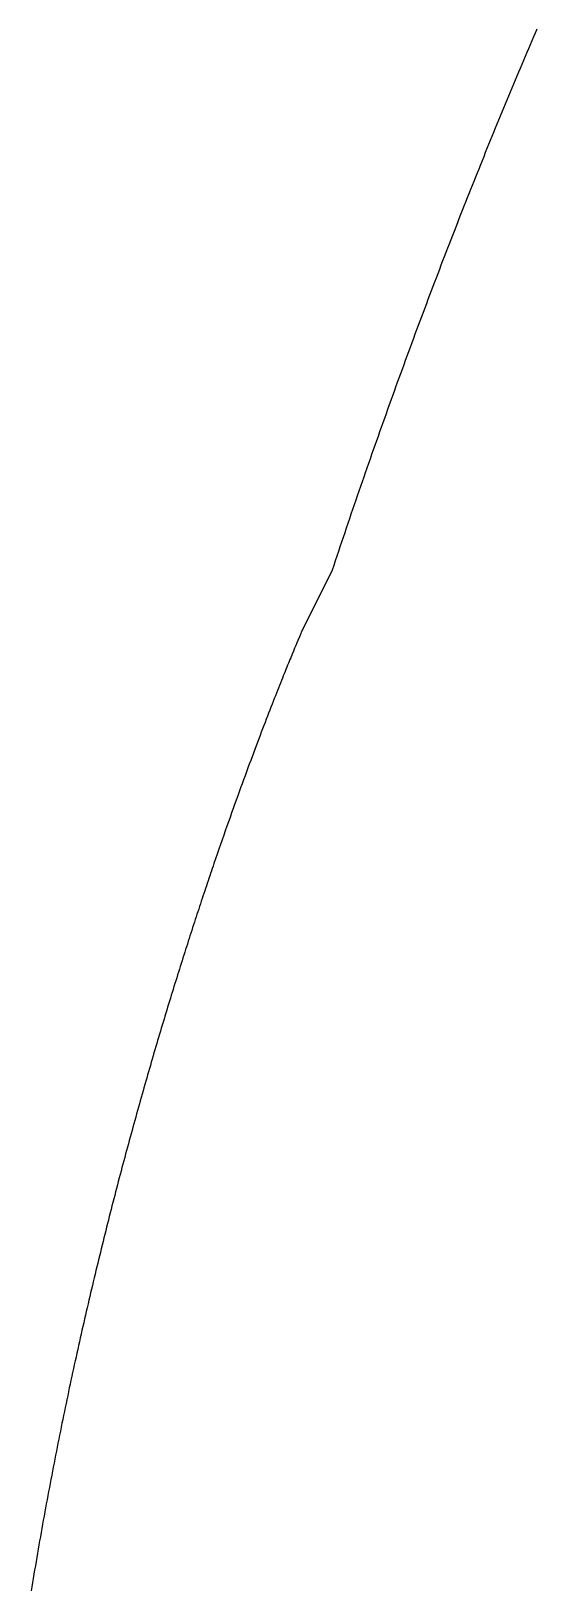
# Model space of a CAD drawing. Header units: millimetres. Extents: x 79 to 221, y -141 to -59.
# Drawn here: x 79.44 to 86.09, y -100.01 to -79.5 of the extents above; entities that cross this region are included whole.
import ezdxf

# ---------------------------------------------------------------- set-up
doc = ezdxf.new("R2010")
doc.units = ezdxf.units.MM
doc.layers.add('Edge.Cuts', color=254, linetype='CONTINUOUS', true_color=0xd0d2cd)

msp = doc.modelspace()

# ---------------------------------------------------------------- linework, layer by layer
at = {"layer": 'Edge.Cuts', "linetype": 'CONTINUOUS'}
for p, q in [((86.071386, -79.528821), (86.049417, -79.580066)), ((86.093362, -79.477659), (86.071386, -79.528821)), ((85.983555, -79.734299), (85.961615, -79.785877)), ((86.005501, -79.682805), (85.983555, -79.734299)), ((86.027456, -79.631394), (86.005501, -79.682805)), ((86.049417, -79.580066), (86.027456, -79.631394)), ((85.895842, -79.941112), (85.873934, -79.993024)), ((85.917759, -79.889284), (85.895842, -79.941112)), ((85.939683, -79.837539), (85.917759, -79.889284)), ((85.961615, -79.785877), (85.939683, -79.837539)), ((85.808254, -80.149263), (85.786376, -80.201511)), ((85.830139, -80.0971), (85.808254, -80.149263)), ((85.852032, -80.04502), (85.830139, -80.0971)), ((85.873934, -79.993024), (85.852032, -80.04502)), ((85.720792, -80.358757), (85.698947, -80.411341)), ((85.742645, -80.306257), (85.720792, -80.358757)), ((85.764507, -80.253842), (85.742645, -80.306257)), ((85.786376, -80.201511), (85.764507, -80.253842)), ((85.633461, -80.569597), (85.611649, -80.622519)), ((85.655281, -80.516761), (85.633461, -80.569597)), ((85.67711, -80.464009), (85.655281, -80.516761)), ((85.698947, -80.411341), (85.67711, -80.464009)), ((85.546263, -80.781789), (85.524486, -80.835048)), ((85.56805, -80.728614), (85.546263, -80.781789)), ((85.589845, -80.675524), (85.56805, -80.728614)), ((85.611649, -80.622519), (85.589845, -80.675524)), ((85.480956, -80.941822), (85.459204, -80.995336)), ((85.502716, -80.888393), (85.480956, -80.941822)), ((85.524486, -80.835048), (85.502716, -80.888393)), ((85.394003, -81.156388), (85.372287, -81.210242)), ((85.415728, -81.102619), (85.394003, -81.156388)), ((85.437462, -81.048935), (85.415728, -81.102619)), ((85.459204, -80.995336), (85.437462, -81.048935)), ((85.307194, -81.372316), (85.285514, -81.426512)), ((85.328882, -81.318206), (85.307194, -81.372316)), ((85.35058, -81.264181), (85.328882, -81.318206)), ((85.372287, -81.210242), (85.35058, -81.264181)), ((85.220532, -81.589611), (85.198891, -81.644149)), ((85.242184, -81.535159), (85.220532, -81.589611)), ((85.263844, -81.480793), (85.242184, -81.535159)), ((85.285514, -81.426512), (85.263844, -81.480793)), ((85.134023, -81.808277), (85.112419, -81.863159)), ((85.155636, -81.753482), (85.134023, -81.808277)), ((85.177258, -81.698773), (85.155636, -81.753482)), ((85.198891, -81.644149), (85.177258, -81.698773)), ((85.069242, -81.973179), (85.047668, -82.028319)), ((85.090826, -81.918126), (85.069242, -81.973179)), ((85.112419, -81.863159), (85.090826, -81.918126)), ((84.983006, -82.194255), (84.961473, -82.249739)), ((85.00455, -82.138856), (84.983006, -82.194255)), ((85.026104, -82.083544), (85.00455, -82.138856)), ((85.047668, -82.028319), (85.026104, -82.083544)), ((84.896932, -82.416712), (84.87544, -82.472543)), ((84.918436, -82.360968), (84.896932, -82.416712)), ((84.939949, -82.30531), (84.918436, -82.360968)), ((84.961473, -82.249739), (84.939949, -82.30531)), ((84.832485, -82.584466), (84.811024, -82.640557)), ((84.853957, -82.528461), (84.832485, -82.584466)), ((84.87544, -82.472543), (84.853957, -82.528461)), ((84.746703, -82.809353), (84.725284, -82.865793)), ((84.768132, -82.753001), (84.746703, -82.809353)), ((84.789573, -82.696735), (84.768132, -82.753001)), ((84.811024, -82.640557), (84.789573, -82.696735)), ((84.661092, -83.035635), (84.639716, -83.092423)), ((84.682478, -82.978933), (84.661092, -83.035635)), ((84.703875, -82.922319), (84.682478, -82.978933)), ((84.725284, -82.865793), (84.703875, -82.922319)), ((84.596998, -83.206263), (84.575656, -83.263314)), ((84.618352, -83.149299), (84.596998, -83.206263)), ((84.639716, -83.092423), (84.618352, -83.149299)), ((84.511696, -83.434994), (84.490399, -83.492396)), ((84.533005, -83.37768), (84.511696, -83.434994)), ((84.554325, -83.320453), (84.533005, -83.37768)), ((84.575656, -83.263314), (84.554325, -83.320453)), ((84.447839, -83.607465), (84.426576, -83.665131)), ((84.469113, -83.549887), (84.447839, -83.607465)), ((84.490399, -83.492396), (84.469113, -83.549887)), ((84.362857, -83.838659), (84.341641, -83.896678)), ((84.384085, -83.780728), (84.362857, -83.838659)), ((84.405325, -83.722885), (84.384085, -83.780728)), ((84.426576, -83.665131), (84.405325, -83.722885)), ((84.299244, -84.012981), (84.278064, -84.071265)), ((84.320437, -83.954785), (84.299244, -84.012981)), ((84.341641, -83.896678), (84.320437, -83.954785)), ((84.214594, -84.24665), (84.193462, -84.305289)), ((84.235739, -84.1881), (84.214594, -84.24665)), ((84.256895, -84.129638), (84.235739, -84.1881)), ((84.278064, -84.071265), (84.256895, -84.129638)), ((84.151234, -84.422834), (84.130138, -84.48174)), ((84.172342, -84.364017), (84.151234, -84.422834)), ((84.193462, -84.305289), (84.172342, -84.364017)), ((84.066926, -84.658991), (84.045881, -84.718254)), ((84.087985, -84.599818), (84.066926, -84.658991)), ((84.109055, -84.540734), (84.087985, -84.599818)), ((84.130138, -84.48174), (84.109055, -84.540734)), ((84.003827, -84.837046), (83.98282, -84.896576)), ((84.024848, -84.777605), (84.003827, -84.837046)), ((84.045881, -84.718254), (84.024848, -84.777605)), ((83.919873, -85.075705), (83.898917, -85.135593)), ((83.940843, -85.015906), (83.919873, -85.075705)), ((83.961825, -84.956196), (83.940843, -85.015906)), ((83.98282, -84.896576), (83.961825, -84.956196)), ((83.857044, -85.25564), (83.836127, -85.315798)), ((83.877974, -85.195572), (83.857044, -85.25564)), ((83.898917, -85.135593), (83.877974, -85.195572)), ((83.773455, -85.496813), (83.752591, -85.557331)), ((83.794332, -85.436385), (83.773455, -85.496813)), ((83.815223, -85.376047), (83.794332, -85.436385)), ((83.836127, -85.315798), (83.815223, -85.376047)), ((83.710903, -85.678639), (83.69008, -85.739428)), ((83.73174, -85.61794), (83.710903, -85.678639)), ((83.752591, -85.557331), (83.73174, -85.61794)), ((83.648473, -85.861278), (83.62769, -85.922338)), ((83.669269, -85.800308), (83.648473, -85.861278)), ((83.69008, -85.739428), (83.669269, -85.800308)), ((83.565425, -86.106064), (83.544697, -86.167488)), ((83.586166, -86.044732), (83.565425, -86.106064)), ((83.606921, -85.98349), (83.586166, -86.044732)), ((83.62769, -85.922338), (83.606921, -85.98349)), ((83.503285, -86.290607), (83.482599, -86.352304)), ((83.523984, -86.229002), (83.503285, -86.290607)), ((83.544697, -86.167488), (83.523984, -86.229002)), ((83.441271, -86.475969), (83.420628, -86.537939)), ((83.461928, -86.414091), (83.441271, -86.475969)), ((83.482599, -86.352304), (83.461928, -86.414091)), ((83.4, -86.6), (83, -87.4)), ((83.420628, -86.537939), (83.4, -86.6)), ((82.94877, -87.524988), (82.936225, -87.554979)), ((82.970007, -87.47435), (82.94877, -87.524988)), ((82.978033, -87.455226), (82.970007, -87.47435)), ((82.98839, -87.430482), (82.978033, -87.455226)), ((82.994274, -87.416307), (82.98839, -87.430482)), ((82.997765, -87.40777), (82.994274, -87.416307)), ((82.999783, -87.402701), (82.997765, -87.40777)), ((83.000868, -87.399847), (82.999783, -87.402701)), ((83, -87.4), (83.00059, -87.398905)), ((83.00059, -87.398905), (83.001044, -87.39811)), ((83.001378, -87.39838), (83.000868, -87.399847)), ((83.001044, -87.39811), (83.001288, -87.397722)), ((83.001288, -87.397722), (83.001461, -87.397491)), ((83.001564, -87.397724), (83.001378, -87.39838)), ((83.001461, -87.397491), (83.001533, -87.397427)), ((83.001533, -87.397427), (83.001578, -87.397421)), ((83.001598, -87.397486), (83.001564, -87.397724)), ((83.001578, -87.397421), (83.001598, -87.397486)), ((82.855128, -87.750796), (82.845401, -87.774518)), ((82.873722, -87.705588), (82.855128, -87.750796)), ((82.891151, -87.663381), (82.873722, -87.705588)), ((82.907393, -87.624197), (82.891151, -87.663381)), ((82.922425, -87.588055), (82.907393, -87.624197)), ((82.936225, -87.554979), (82.922425, -87.588055)), ((82.7812, -87.932349), (82.769552, -87.961212)), ((82.792581, -87.904213), (82.7812, -87.932349)), ((82.803694, -87.876805), (82.792581, -87.904213)), ((82.814535, -87.850129), (82.803694, -87.876805)), ((82.825102, -87.824188), (82.814535, -87.850129)), ((82.835392, -87.798983), (82.825102, -87.824188)), ((82.845401, -87.774518), (82.835392, -87.798983)), ((82.69424, -88.149495), (82.680809, -88.183368)), ((82.707424, -88.116329), (82.69424, -88.149495)), ((82.720359, -88.083874), (82.707424, -88.116329)), ((82.733042, -88.052132), (82.720359, -88.083874)), ((82.745471, -88.021106), (82.733042, -88.052132)), ((82.757642, -87.990799), (82.745471, -88.021106)), ((82.769552, -87.961212), (82.757642, -87.990799)), ((82.610059, -88.363258), (82.595209, -88.401323)), ((82.624679, -88.325886), (82.610059, -88.363258)), ((82.639067, -88.289208), (82.624679, -88.325886)), ((82.65322, -88.253227), (82.639067, -88.289208)), ((82.667135, -88.217946), (82.65322, -88.253227)), ((82.680809, -88.183368), (82.667135, -88.217946)), ((82.533572, -88.560446), (82.517617, -88.60193)), ((82.549312, -88.51964), (82.533572, -88.560446)), ((82.564833, -88.479516), (82.549312, -88.51964)), ((82.580133, -88.440076), (82.564833, -88.479516)), ((82.595209, -88.401323), (82.580133, -88.440076)), ((82.451699, -88.774599), (82.434708, -88.819436)), ((82.468487, -88.730427), (82.451699, -88.774599)), ((82.485072, -88.686923), (82.468487, -88.730427)), ((82.501449, -88.64409), (82.485072, -88.686923)), ((82.517617, -88.60193), (82.501449, -88.64409)), ((82.382557, -88.957914), (82.364789, -89.005386)), ((82.400135, -88.911096), (82.382557, -88.957914)), ((82.41752, -88.864936), (82.400135, -88.911096)), ((82.434708, -88.819436), (82.41752, -88.864936)), ((82.310373, -89.151704), (82.291872, -89.201769)), ((82.328694, -89.102284), (82.310373, -89.151704)), ((82.346834, -89.05351), (82.328694, -89.102284)), ((82.364789, -89.005386), (82.346834, -89.05351)), ((82.235324, -89.355801), (82.216136, -89.408416)), ((82.254345, -89.30382), (82.235324, -89.355801)), ((82.273195, -89.252475), (82.254345, -89.30382)), ((82.291872, -89.201769), (82.273195, -89.252475)), ((82.157591, -89.570035), (82.13776, -89.625157)), ((82.177266, -89.515535), (82.157591, -89.570035)), ((82.196782, -89.461662), (82.177266, -89.515535)), ((82.216136, -89.408416), (82.196782, -89.461662)), ((82.077354, -89.794235), (82.056925, -89.851822)), ((82.097638, -89.73726), (82.077354, -89.794235)), ((82.117775, -89.680899), (82.097638, -89.73726)), ((82.13776, -89.625157), (82.117775, -89.680899)), ((82.015641, -89.968823), (81.994792, -90.028232)), ((82.036352, -89.910019), (82.015641, -89.968823)), ((82.056925, -89.851822), (82.036352, -89.910019)), ((81.931452, -90.210056), (81.910084, -90.271856)), ((81.952695, -90.148851), (81.931452, -90.210056)), ((81.973809, -90.088242), (81.952695, -90.148851)), ((81.994792, -90.028232), (81.973809, -90.088242)), ((81.866982, -90.397225), (81.845253, -90.460789)), ((81.888593, -90.334246), (81.866982, -90.397225)), ((81.910084, -90.271856), (81.888593, -90.334246)), ((81.790437, -90.622246), (81.779392, -90.654971)), ((81.801456, -90.589665), (81.790437, -90.622246)), ((81.812447, -90.557229), (81.801456, -90.589665)), ((81.82341, -90.524937), (81.812447, -90.557229)), ((81.834346, -90.49279), (81.82341, -90.524937)), ((81.845253, -90.460789), (81.834346, -90.49279)), ((81.723776, -90.820746), (81.712577, -90.854329)), ((81.73495, -90.787306), (81.723776, -90.820746)), ((81.746099, -90.754007), (81.73495, -90.787306)), ((81.757223, -90.720852), (81.746099, -90.754007)), ((81.768321, -90.68784), (81.757223, -90.720852)), ((81.779392, -90.654971), (81.768321, -90.68784)), ((81.656223, -91.024364), (81.644883, -91.058792)), ((81.667541, -90.990075), (81.656223, -91.024364)), ((81.678835, -90.955927), (81.667541, -90.990075)), ((81.690106, -90.92192), (81.678835, -90.955927)), ((81.701354, -90.888054), (81.690106, -90.92192)), ((81.712577, -90.854329), (81.701354, -90.888054)), ((81.587855, -91.233026), (81.576386, -91.268289)), ((81.599303, -91.197902), (81.587855, -91.233026)), ((81.61073, -91.162916), (81.599303, -91.197902)), ((81.622136, -91.128069), (81.61073, -91.162916)), ((81.633521, -91.093361), (81.622136, -91.128069)), ((81.644883, -91.058792), (81.633521, -91.093361)), ((81.530313, -91.410714), (81.518747, -91.446662)), ((81.541861, -91.374902), (81.530313, -91.410714)), ((81.553389, -91.339227), (81.541861, -91.374902)), ((81.564898, -91.303689), (81.553389, -91.339227)), ((81.576386, -91.268289), (81.564898, -91.303689)), ((81.460647, -91.62844), (81.448976, -91.6652)), ((81.472302, -91.591814), (81.460647, -91.62844)), ((81.48394, -91.555323), (81.472302, -91.591814)), ((81.49556, -91.518967), (81.48394, -91.555323)), ((81.507163, -91.482747), (81.49556, -91.518967)), ((81.518747, -91.446662), (81.507163, -91.482747)), ((81.39038, -91.851008), (81.378616, -91.888568)), ((81.40213, -91.81358), (81.39038, -91.851008)), ((81.413864, -91.776285), (81.40213, -91.81358)), ((81.425584, -91.739123), (81.413864, -91.776285)), ((81.437288, -91.702095), (81.425584, -91.739123)), ((81.448976, -91.6652), (81.437288, -91.702095)), ((81.33142, -92.040129), (81.319588, -92.078347)), ((81.343239, -92.002042), (81.33142, -92.040129)), ((81.355045, -91.964086), (81.343239, -92.002042)), ((81.366837, -91.926261), (81.355045, -91.964086)), ((81.378616, -91.888568), (81.366837, -91.926261)), ((81.272139, -92.232521), (81.260248, -92.271388)), ((81.284018, -92.193783), (81.272139, -92.232521)), ((81.295887, -92.155174), (81.284018, -92.193783)), ((81.307743, -92.116695), (81.295887, -92.155174)), ((81.319588, -92.078347), (81.307743, -92.116695)), ((81.20064, -92.467652), (81.18869, -92.507287)), ((81.212581, -92.428143), (81.20064, -92.467652)), ((81.224512, -92.388762), (81.212581, -92.428143)), ((81.236434, -92.349509), (81.224512, -92.388762)), ((81.248346, -92.310385), (81.236434, -92.349509)), ((81.260248, -92.271388), (81.248346, -92.310385)), ((81.140807, -92.667095), (81.128818, -92.707362)), ((81.15279, -92.626954), (81.140807, -92.667095)), ((81.164764, -92.586939), (81.15279, -92.626954)), ((81.176731, -92.54705), (81.164764, -92.586939)), ((81.18869, -92.507287), (81.176731, -92.54705)), ((81.080794, -92.869678), (81.068774, -92.910567)), ((81.092809, -92.828912), (81.080794, -92.869678)), ((81.104818, -92.788271), (81.092809, -92.828912)), ((81.116821, -92.747754), (81.104818, -92.788271)), ((81.128818, -92.707362), (81.116821, -92.747754)), ((81.020645, -93.075358), (81.008602, -93.116862)), ((81.032683, -93.033976), (81.020645, -93.075358)), ((81.044718, -92.992717), (81.032683, -93.033976)), ((81.056748, -92.951581), (81.044718, -92.992717)), ((81.068774, -92.910567), (81.056748, -92.951581)), ((80.960402, -93.284094), (80.948347, -93.326204)), ((80.972456, -93.242104), (80.960402, -93.284094)), ((80.984508, -93.200235), (80.972456, -93.242104)), ((80.996556, -93.158488), (80.984508, -93.200235)), ((81.008602, -93.116862), (80.996556, -93.158488)), ((80.900111, -93.495844), (80.888051, -93.538552)), ((80.912171, -93.453255), (80.900111, -93.495844)), ((80.924231, -93.410785), (80.912171, -93.453255)), ((80.936289, -93.368434), (80.924231, -93.410785)), ((80.948347, -93.326204), (80.936289, -93.368434)), ((80.851872, -93.667387), (80.839814, -93.710567)), ((80.863931, -93.624324), (80.851872, -93.667387)), ((80.87599, -93.581379), (80.863931, -93.624324)), ((80.888051, -93.538552), (80.87599, -93.581379)), ((80.791603, -93.884459), (80.779557, -93.928223)), ((80.803652, -93.840811), (80.791603, -93.884459)), ((80.815704, -93.79728), (80.803652, -93.840811)), ((80.827758, -93.753865), (80.815704, -93.79728)), ((80.839814, -93.710567), (80.827758, -93.753865)), ((80.731408, -94.104429), (80.719381, -94.148768)), ((80.743439, -94.060205), (80.731408, -94.104429)), ((80.755474, -94.016096), (80.743439, -94.060205)), ((80.767513, -93.972102), (80.755474, -94.016096)), ((80.779557, -93.928223), (80.767513, -93.972102)), ((80.683334, -94.282465), (80.67133, -94.327257)), ((80.695344, -94.237786), (80.683334, -94.282465)), ((80.70736, -94.19322), (80.695344, -94.237786)), ((80.719381, -94.148768), (80.70736, -94.19322)), ((80.623382, -94.507548), (80.611414, -94.5529)), ((80.635358, -94.462308), (80.623382, -94.507548)), ((80.647342, -94.417179), (80.635358, -94.462308)), ((80.659332, -94.372162), (80.647342, -94.417179)), ((80.67133, -94.327257), (80.659332, -94.372162)), ((80.57556, -94.68962), (80.563626, -94.735414)), ((80.587502, -94.643936), (80.57556, -94.68962)), ((80.599454, -94.598363), (80.587502, -94.643936)), ((80.611414, -94.5529), (80.599454, -94.598363)), ((80.515993, -94.919682), (80.504111, -94.96602)), ((80.527886, -94.873451), (80.515993, -94.919682)), ((80.539789, -94.82733), (80.527886, -94.873451)), ((80.551703, -94.781317), (80.539789, -94.82733)), ((80.563626, -94.735414), (80.551703, -94.781317)), ((80.468536, -95.105683), (80.456701, -95.152451)), ((80.480382, -95.059021), (80.468536, -95.105683)), ((80.492241, -95.012467), (80.480382, -95.059021)), ((80.504111, -94.96602), (80.492241, -95.012467)), ((80.409496, -95.340589), (80.397729, -95.387887)), ((80.421277, -95.293396), (80.409496, -95.340589)), ((80.433072, -95.246308), (80.421277, -95.293396)), ((80.44488, -95.199326), (80.433072, -95.246308)), ((80.456701, -95.152451), (80.44488, -95.199326)), ((80.362518, -95.530411), (80.350811, -95.578128)), ((80.37424, -95.482799), (80.362518, -95.530411)), ((80.385977, -95.435291), (80.37424, -95.482799)), ((80.397729, -95.387887), (80.385977, -95.435291)), ((80.315788, -95.721898), (80.304148, -95.770027)), ((80.327446, -95.673871), (80.315788, -95.721898)), ((80.339121, -95.625948), (80.327446, -95.673871)), ((80.350811, -95.578128), (80.339121, -95.625948)), ((80.269331, -95.915027), (80.257761, -95.963564)), ((80.280919, -95.866592), (80.269331, -95.915027)), ((80.292524, -95.818259), (80.280919, -95.866592)), ((80.304148, -95.770027), (80.292524, -95.818259)), ((80.211675, -96.158717), (80.200203, -96.207755)), ((80.223167, -96.109778), (80.211675, -96.158717)), ((80.234679, -96.06094), (80.223167, -96.109778)), ((80.246211, -96.012201), (80.234679, -96.06094)), ((80.257761, -95.963564), (80.246211, -96.012201)), ((80.165911, -96.355465), (80.154523, -96.404899)), ((80.17732, -96.30613), (80.165911, -96.355465)), ((80.188751, -96.256893), (80.17732, -96.30613)), ((80.200203, -96.207755), (80.188751, -96.256893)), ((80.120491, -96.553787), (80.109193, -96.603611)), ((80.131812, -96.50406), (80.120491, -96.553787)), ((80.143156, -96.454431), (80.131812, -96.50406)), ((80.154523, -96.404899), (80.143156, -96.454431)), ((80.075438, -96.753661), (80.064235, -96.80387)), ((80.086666, -96.703548), (80.075438, -96.753661)), ((80.097917, -96.653531), (80.086666, -96.703548)), ((80.109193, -96.603611), (80.097917, -96.653531)), ((80.030775, -96.955067), (80.019673, -97.005656)), ((80.041903, -96.904573), (80.030775, -96.955067)), ((80.053057, -96.854174), (80.041903, -96.904573)), ((80.064235, -96.80387), (80.053057, -96.854174)), ((79.986524, -97.157983), (79.975528, -97.208946)), ((79.997547, -97.107114), (79.986524, -97.157983)), ((80.008597, -97.056338), (79.997547, -97.107114)), ((80.019673, -97.005656), (80.008597, -97.056338)), ((79.942707, -97.362388), (79.931824, -97.41372)), ((79.95362, -97.311149), (79.942707, -97.362388)), ((79.96456, -97.260001), (79.95362, -97.311149)), ((79.975528, -97.208946), (79.96456, -97.260001)), ((79.899348, -97.568261), (79.888582, -97.619956)), ((79.910143, -97.516656), (79.899348, -97.568261)), ((79.920969, -97.465143), (79.910143, -97.516656)), ((79.931824, -97.41372), (79.920969, -97.465143)), ((79.856467, -97.77558), (79.845824, -97.827634)), ((79.867141, -97.723616), (79.856467, -97.77558)), ((79.877846, -97.671741), (79.867141, -97.723616)), ((79.888582, -97.619956), (79.877846, -97.671741)), ((79.814088, -97.984325), (79.803574, -98.036731)), ((79.824635, -97.932006), (79.814088, -97.984325)), ((79.835213, -97.879776), (79.824635, -97.932006)), ((79.845824, -97.827634), (79.835213, -97.879776)), ((79.772233, -98.194473), (79.761854, -98.247227)), ((79.782647, -98.141806), (79.772233, -98.194473)), ((79.793094, -98.089225), (79.782647, -98.141806)), ((79.803574, -98.036731), (79.793094, -98.089225)), ((79.730925, -98.406005), (79.720686, -98.459101)), ((79.7412, -98.352993), (79.730925, -98.406005)), ((79.75151, -98.300067), (79.7412, -98.352993)), ((79.761854, -98.247227), (79.75151, -98.300067)), ((79.690186, -98.618897), (79.680093, -98.672331)), ((79.700317, -98.565548), (79.690186, -98.618897)), ((79.710483, -98.512282), (79.700317, -98.565548)), ((79.720686, -98.459101), (79.710483, -98.512282)), ((79.660019, -98.779448), (79.650039, -98.833131)), ((79.670037, -98.725848), (79.660019, -98.779448)), ((79.680093, -98.672331), (79.670037, -98.725848)), ((79.62033, -98.994673), (79.610505, -99.048683)), ((79.630194, -98.940743), (79.62033, -98.994673)), ((79.640097, -98.886896), (79.630194, -98.940743)), ((79.650039, -98.833131), (79.640097, -98.886896)), ((79.581272, -99.211201), (79.571608, -99.265534)), ((79.590976, -99.156948), (79.581272, -99.211201)), ((79.600721, -99.102775), (79.590976, -99.156948)), ((79.610505, -99.048683), (79.600721, -99.102775)), ((79.542867, -99.42901), (79.53337, -99.483661)), ((79.552406, -99.374439), (79.542867, -99.42901)), ((79.561986, -99.319947), (79.552406, -99.374439)), ((79.571608, -99.265534), (79.561986, -99.319947)), ((79.514505, -99.593196), (79.505137, -99.648081)), ((79.523916, -99.53839), (79.514505, -99.593196)), ((79.53337, -99.483661), (79.523916, -99.53839)), ((79.477297, -99.813199), (79.468106, -99.868392)), ((79.486533, -99.758083), (79.477297, -99.813199)), ((79.495813, -99.703043), (79.486533, -99.758083)), ((79.505137, -99.648081), (79.495813, -99.703043)), ((79.449859, -99.979005), (79.440804, -100.034425)), ((79.45896, -99.92366), (79.449859, -99.979005)), ((79.468106, -99.868392), (79.45896, -99.92366))]:
    msp.add_line(p, q, dxfattribs=at)

doc.saveas('drawing.dxf')
